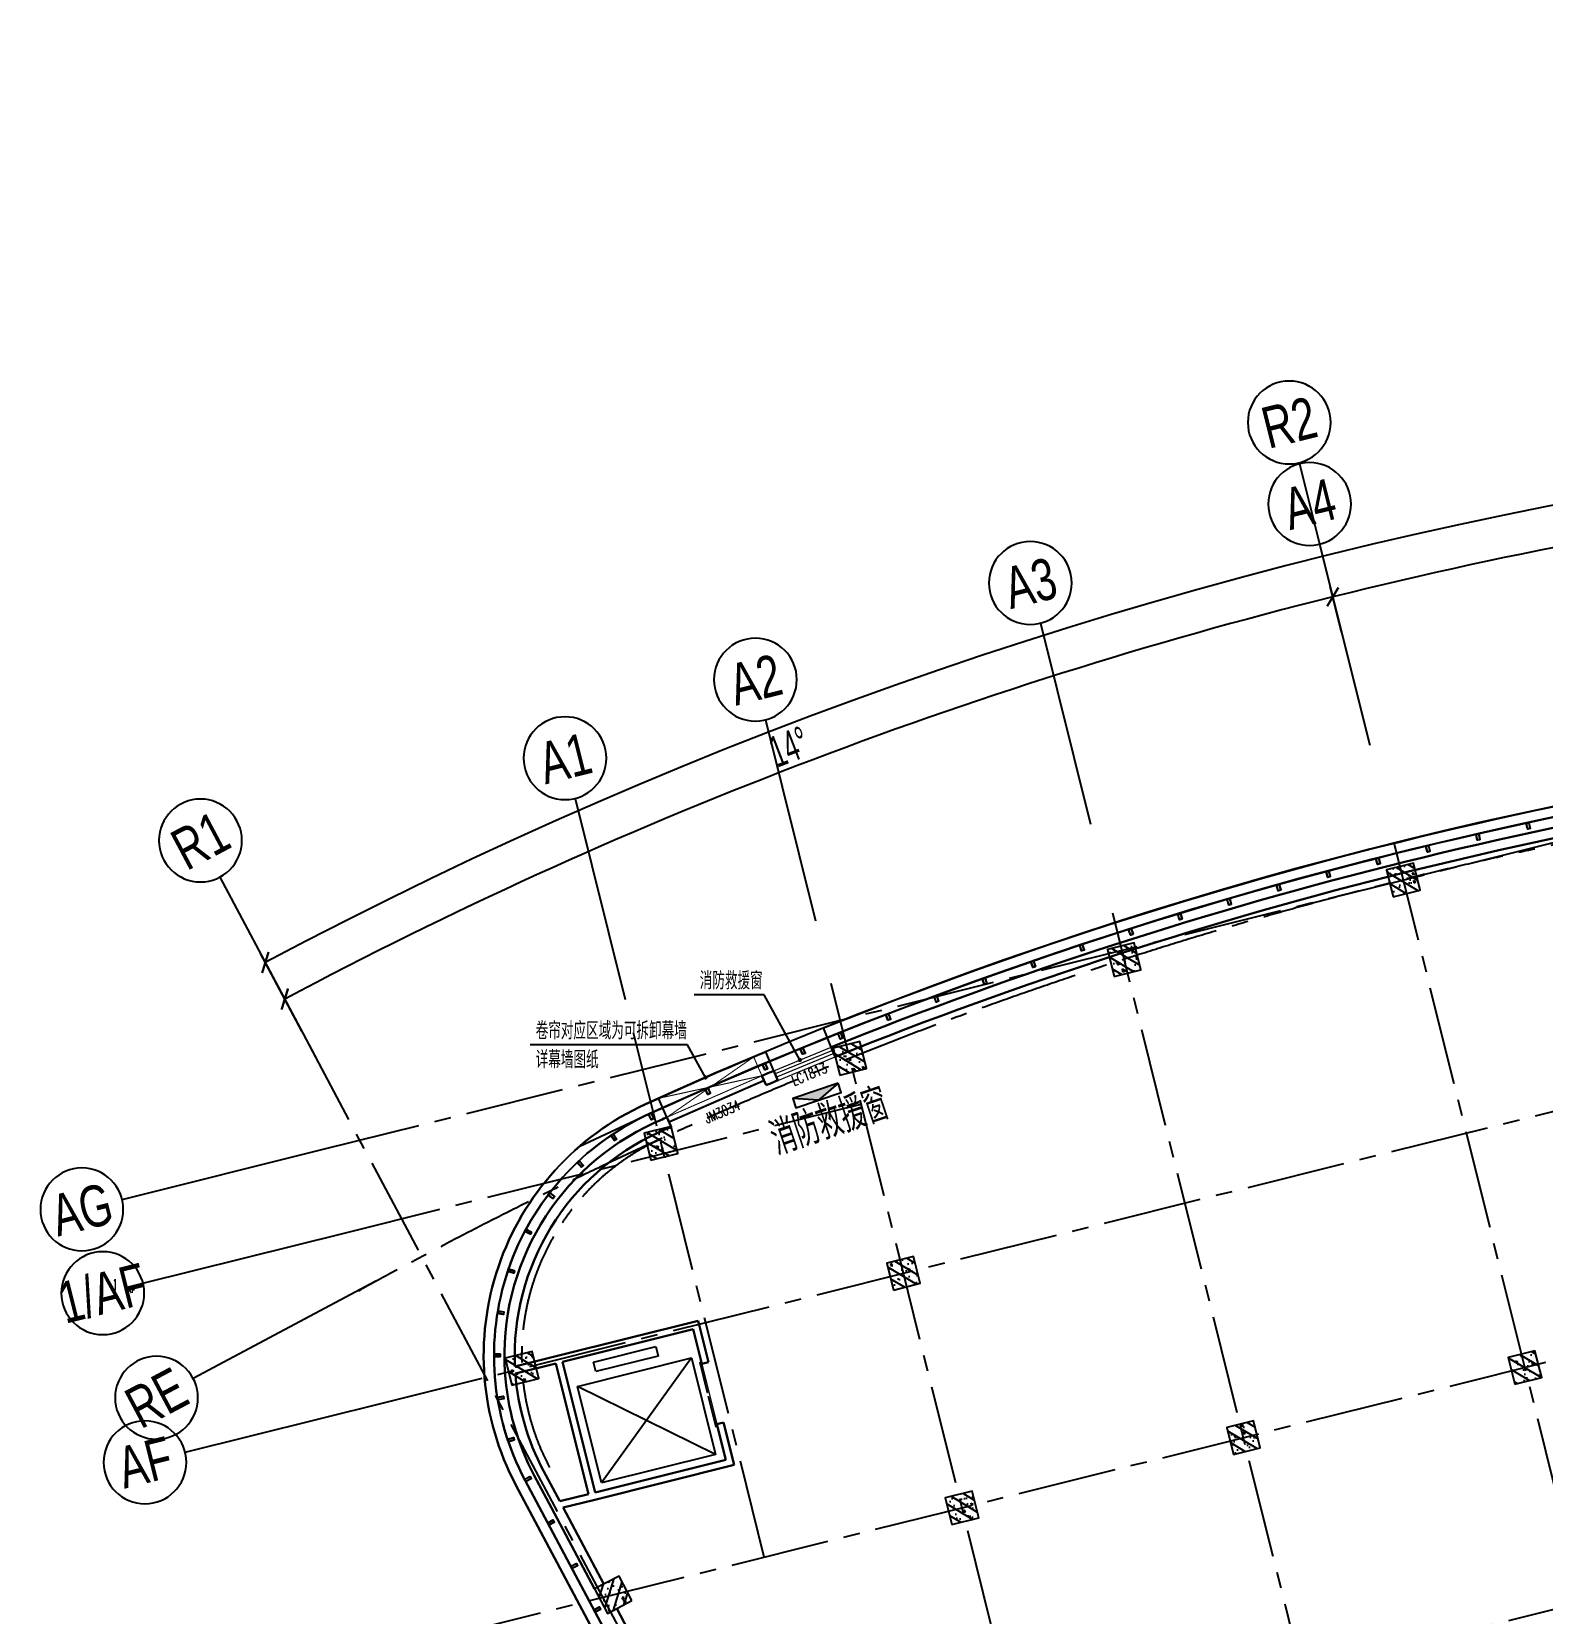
# Model space of a CAD drawing. Extents: x 138868 to 1251000, y -188972 to 132579.
# Drawn here: x 611868 to 655610, y 82828 to 128639 of the extents above; entities that cross this region are included whole.
import ezdxf
from ezdxf.enums import TextEntityAlignment as Align

# ---------------------------------------------------------------- set-up
doc = ezdxf.new("R2010")
doc.units = 0
doc.linetypes.add('CENTER2', pattern=[28.575000000000003, 19.05, -3.175, 3.175, -3.175])
doc.layers.get('0').update_dxf_attribs({"color": 8})
doc.layers.get('Defpoints').update_dxf_attribs({"color": 8})
for name, color, linetype in [('#幕墙线-平面', 8, 'Continuous'), ('#文字', 8, 'Continuous'), ('#标注', 8, 'Continuous'), ('#结构边线+内凹外凸边线', 8, 'Continuous'), ('#轴线', 8, 'CENTER2'), ('AXIS_TEXT', 8, 'Continuous'), ('COLUMN', 8, 'Continuous'), ('CURTWALL', 8, 'Continuous'), ('DIM_LEAD', 8, 'Continuous'), ('EVTR', 8, 'Continuous'), ('WINDOW_TEXT', 8, 'Continuous'), ('建-填充', 8, 'Continuous'), ('救援窗', 8, 'Continuous'), ('数据中心轮廓线', 8, 'Continuous')]:
    doc.layers.add(name, color=color, linetype=linetype)
for name, color, linetype, lineweight in [('PUB_TEXT', 8, 'Continuous', 5), ('WALL', 8, 'Continuous', 30), ('WINDOW', 8, 'Continuous', 13)]:
    doc.layers.add(name, color=color, linetype=linetype, lineweight=lineweight)
doc.styles.add('_TCH_AXIS', font='complex.shx', dxfattribs={"bigfont": '@extfont2.shx'})
doc.styles.add('_TCH_DIM', font='SIMPLEX', dxfattribs={"bigfont": 'GBCBIG'})
doc.styles.add('_TCH_WINDOW', font='SIMPLEX', dxfattribs={"height": 3.5, "bigfont": 'GBCBIG'})
doc.styles.add('JHZX', font='jrs.shx', dxfattribs={"width": 0.6, "bigfont": 'jhz.shx'})
doc.styles.add('图纸文字', font='txt.shx', dxfattribs={"width": 0.5, "bigfont": 'HZTXT.shx'})
doc.dimstyles.new('JZBZ-300', dxfattribs={"dimscale": 300, "dimtxt": 3, "dimasz": 1.5, "dimexe": 1, "dimexo": 1, "dimgap": 0.5, "dimtad": 1, "dimdec": 0, "dimdsep": 46, "dimtxsty": 'JHZX', "dimblk1": 'ARCHTICK', "dimblk2": 'ARCHTICK', "dimsah": 1, "dimcen": 0, "dimclrd": 1, "dimclre": 1, "dimclrt": 2, "dimadec": 1, "dimazin": 2, "dimtfac": 1, "dimtdec": 0, "dimtix": 1, "dimtmove": 0, "dimatfit": 3, "dimfxl": 1, "dimtolj": 1, "dimlwd": -1, "dimlwe": -1, "dimarcsym": 1})

# ---------------------------------------------------------------- blocks, each defined once
blk = doc.blocks.new('_FZH')
at = {"layer": '建-填充', "ltscale": 300}
h = blk.add_hatch(dxfattribs=at)
h.set_pattern_fill('钢筋混凝土', color=256, scale=0.1249999999999999, angle=-90.00000000000001)
h.set_pattern_definition([(315, (-0.5000000000000284, 0.5), (0.2209708691207961, 0.2209708691207959), []), (320, (-0.5000000000000284, 0.5), (-0.07844016872824407, -0.8965752282509413), [0.09374999999999993, -1.031249999999999]), (265, (-0.5000000000000284, 0.5), (0.9402401671250143, 0.1734391670162496), [0.07499999999999994, -0.8249999999999994]), (10.45139999999998, (-0.5065366750000067, 0.4252853999999786), (0.8617994275761914, -0.7231367271425267), [0.07967523749999997, -0.8764276399999996]), (316.1842, (-0.2500000000000284, 0.5), (-0.2068987679112728, -1.334051310782055), [0.1406249999999999, -1.546874999999999]), (6.635599999999983, (-0.2672416337500465, 0.3888290687499705), (1.217647338625552, -1.168328381935879), [0.1195128599999999, -1.314641249999999]), (261.1841999999999, (-0.2500000000000284, 0.5), (1.217648251156655, -1.168327431417034), [0.1124999999999999, -1.237499999999999]), (291, (-0.3125000000000284, 0.375), (-0.5032736133316734, -0.7461338151480765), [0.09374999999999993, -1.031249999999999]), (236, (-0.3125000000000284, 0.375), (0.9064375563085658, -0.3041441649019772), [0.07499999999999994, -0.8249999999999994]), (341.4514, (-0.3544395075000182, 0.3128222087499921), (0.4031631208874401, -1.050278285726862), [0.07967523749999997, -0.8764276399999996]), (307.5, (-0.5000000000000284, 0.5), (0.4161173172891392, -0.01519981914661343), [0, -0.8149999999999995, 0, -0.8374999999999995, 0, -0.8281249999999994]), (277.5, (-0.5000000000000284, 0.5), (0.49301463985295, -0.3288369218026856), [0, -0.4774999999999997, 0, -0.7962499999999995, 0, -0.3156249999999998]), (237.5, (-0.5000000000000284, 0.7787500000000023), (-0.02819358966797485, -0.6672780452155109), [0, -0.3124999999999999, 0, -0.9749999999999995, 0, -1.293749999999999]), (227.5, (-0.5000000000000284, 0.9037500000000023), (0.1251312279153969, -0.7289827116779823), [0, -0.4062499999999997, 0, -0.6474999999999995, 0, -0.9187499999999994])])
h.paths.add_polyline_path([(-0.5000000000000284, 0.5), (-0.5000000000000284, -0.5), (0.4999999999999716, -0.5), (0.4999999999999716, 0.5)])
at = {"layer": '#结构边线+内凹外凸边线'}
blk.add_lwpolyline([(-0.5000000000000284, -0.5), (0.4999999999999716, -0.5), (0.4999999999999716, 0.5), (-0.5000000000000284, 0.5)], close=True, dxfattribs=at)
blk = doc.blocks.new('$DORLIB2D$00000127')
for points in [[(-0.5333333333328483, 0.7948983154366971), (-0.5333333333328483, 0.690405644187237)], [(-0.03333333333284827, 0.7948983154366971), (-0.5333333333328483, 0.7948983154366971)], [(-0.03333333333284827, 0.7948983154366971), (-0.03333333333284827, 0.690405644187237)], [(0.5333333333328483, 0.7948983154366971), (0.03333333333284827, 0.7948983154366971)], [(0.03333333333284827, 0.7948983154366971), (0.03333333333284827, 0.690405644187237)], [(0.5333333333328483, 0.7948983154366971), (0.5333333333328483, 0.690405644187237)], [(-0.03333333333284827, 0.690405644187237), (-0.5333333333328483, 0.690405644187237)], [(0.5333333333328483, 0.690405644187237), (0.03333333333284827, 0.690405644187237)], [(0.5, 0.4999999999999858), (-0.5, 0.4999999999999858)]]:
    blk.add_lwpolyline(points)
blk = doc.blocks.new('$DorLib2D$00000213')
at = {"const_width": 0.02}
blk.add_lwpolyline([(0.5, 3.552713678800501e-15), (-0.5, 3.552713678800501e-15)], dxfattribs=at)
blk = doc.blocks.new('$WINLIB2D$00000001')
for points in [[(-0.4999999999999964, 0.5000000000000142), (-0.4999999999999964, -0.4999999999999858)], [(-0.4999999999999964, 0.5000000000000142), (0.5000000000000036, 0.5000000000000142)], [(0.5000000000000036, -0.4999999999999858), (0.5000000000000036, 0.5000000000000142)], [(0.5000000000000036, 0.1666666666666714), (-0.4999999999999964, 0.1666666666666714)], [(0.5000000000000036, -0.1666666666666572), (-0.4999999999999964, -0.1666666666666572)], [(-0.4999999999999964, -0.4999999999999858), (0.5000000000000036, -0.4999999999999858)]]:
    blk.add_lwpolyline(points)
blk = doc.blocks.new('A$C6e55dde9')
at = {"layer": '救援窗'}
h = blk.add_hatch(color=256, dxfattribs=at)
edge = h.paths.add_edge_path()
edge.add_arc((-838.8111760434695, -143.3865258190199), 838.811176043564, 350.47785121665, 360.0000000000175)
edge.add_arc((838.8111760437023, -143.3865258189617), 838.8111760435627, 179.9999999999825, 189.52214878335)
edge.add_line((11.55737061565742, -282.1501033917884), (692.9326290938072, 0))
edge.add_line((692.9326290939935, 5.820766091346741e-11), (-692.9326290938072, 5.820766091346741e-11))
edge.add_line((-692.9326290939935, 0), (-11.55737061584352, -282.1501033917884))
edge = h.paths.add_edge_path()
edge.add_line((-11.55737061565742, -282.1501033917302), (9.313261273291573e-11, -286.7730516374926))
edge.add_line((2.328306436538696e-10, -286.7730516374577), (11.55737061598338, -282.1501033916953))
edge.add_arc((838.8111760437023, -143.3865258189617), 838.811176043564, 179.9999999999825, 189.52214878335, ccw=False)
edge.add_arc((-838.8111760434695, -143.3865258190199), 838.8111760435627, -9.52214878335002, 1.750777300912887e-11, ccw=False)
blk.add_lwpolyline([(692.9326290939935, 5.820766091346741e-11), (-692.9326290939935, 0), (-692.9326290937606, -286.7730516374577), (692.9326290935278, -286.7730516375159)], close=True, dxfattribs=at)
blk.add_lwpolyline([(692.9326290939935, 5.820766091346741e-11), (2.328306436538696e-10, -286.7730516374577), (-692.9326290939935, 0)], dxfattribs=at)
blk = doc.blocks.new('A$Cf5e5299f')
at = {"layer": '#标注', "ltscale": 300}
blk.add_blockref('A$C6e55dde9', (0, 0), dxfattribs=at)
at = {"layer": '#文字', "style": '图纸文字', "width": 0.7}
blk.add_text('消防救援窗', height=1000, dxfattribs=at).set_placement((-1646.082231758744, -1458.181618343457))
blk = doc.blocks.new('*U3166')
blk.add_line((-8.960830237663566e-17, -20), (0, 0))
blk.add_circle((0, -24), 4)
at = {"style": 'JHZX', "width": 0.75}
blk.add_attdef('AXES', text='', height=4, dxfattribs=at).set_placement((0, -24), align=Align.MIDDLE_CENTER)
blk = doc.blocks.new('*U3167')
blk.add_line((20, 4.898587196589413e-16), (0, 0))
blk.add_circle((24, 0), 4)
at = {"style": 'JHZX', "width": 0.75}
blk.add_attdef('AXES', text='', height=4, dxfattribs=at).set_placement((23.99999999999997, 0), align=Align.MIDDLE_CENTER)
blk = doc.blocks.new('_ARCHTICK')
at = {"color": 0, "linetype": 'ByBlock', "const_width": 0.15}
blk.add_lwpolyline([(-0.5, -0.5), (0.5, 0.5)], dxfattribs=at)
blk = doc.blocks.new('*D3303')
at = {"layer": '#标注', "ltscale": 300, "transparency": 16777216}
for p, q in [((619690.8966844854, 99692.36909648812), (618493.7441984474, 101943.8854600347)), ((772030.3676290057, 79636.49725693118), (773769.463448728, 81501.44919732271))]:
    blk.add_line(p, q, dxfattribs=at)
blk.add_arc((681801.9844985382, -17121.59754685307), 134550.0001244253, 46.99999999366518, 117.9999999999996, dxfattribs=at)
at = {"layer": 'Defpoints', "color": 0, "ltscale": 300, "transparency": 16777216}
for p in [(726346.5674255104, 109840.9271025289), (619831.7381533211, 99427.48481863046), (771825.7681209628, 79417.09114646805), (681801.9844985382, -17121.59754685307)]:
    blk.add_point(p, dxfattribs=at)
at = {"layer": '#标注', "ltscale": 300, "transparency": 16777216, "xscale": 450, "yscale": 450, "zscale": 450}
for p, rotation in [((618634.5856672832, 101679.001182177), 207.9999999999996), ((773564.8639406849, 81282.0430868596), 316.9999999936652)]:
    blk.add_blockref('_ARCHTICK', p, dxfattribs=dict(at, rotation=rotation))
at = {"layer": '#标注', "ltscale": 300, "transparency": 16777216, "insert": (699442.5994007268, 116872.1755902029), "char_height": 900, "attachment_point": 5, "rotation": 352.4999999968324, "style": 'JHZX'}
blk.add_mtext('\\A1;71°', dxfattribs=at)
blk = doc.blocks.new('*D3310')
at = {"layer": '#标注', "ltscale": 300, "transparency": 16777216}
for p, q in [((681801.9844985387, 115178.4025755829), (681801.9844985388, 116528.4025775726)), ((649795.7176810806, 111248.52715826), (649469.1231215396, 112558.4263906632))]:
    blk.add_line(p, q, dxfattribs=at)
blk.add_arc((681801.9844985381, -17121.59754685318), 133350.0001244258, 89.99999999999972, 104.0000000000007, dxfattribs=at)
at = {"layer": 'Defpoints', "color": 0, "ltscale": 300, "transparency": 16777216}
for p in [(670952.805221456, 115786.332397895), (681801.9844985387, 114878.402575583), (649868.2942497605, 110957.4384403773), (681801.9844985381, -17121.59754685318)]:
    blk.add_point(p, dxfattribs=at)
at = {"layer": '#标注', "ltscale": 300, "transparency": 16777216, "xscale": 450, "yscale": 450, "zscale": 450}
for p, rotation in [((681801.9844985388, 116228.4025775726), 359.9999999999997), ((649541.6996902196, 112267.3376727804), 194.0000000000007)]:
    blk.add_blockref('_ARCHTICK', p, dxfattribs=dict(at, rotation=rotation))
at = {"layer": '#标注', "ltscale": 300, "transparency": 16777216, "insert": (665477.5859342545, 115829.9595890002), "char_height": 900, "attachment_point": 5, "rotation": 7.000000000000215, "style": 'JHZX'}
blk.add_mtext('\\A1;14°', dxfattribs=at)
blk = doc.blocks.new('*D3311')
at = {"layer": '#标注', "ltscale": 300, "transparency": 16777216}
for p, q in [((649795.7176810806, 111248.52715826), (649469.1231215396, 112558.4263906634)), ((619690.8966844853, 99692.36909648807), (619057.1100737902, 100884.3483486046))]:
    blk.add_line(p, q, dxfattribs=at)
blk.add_arc((681801.9844985381, -17121.59754685304), 133350.0001244259, 104.0000000000007, 117.9999999999996, dxfattribs=at)
at = {"layer": 'Defpoints', "color": 0, "ltscale": 300, "transparency": 16777216}
for p in [(649868.2942497605, 110957.4384403772), (639121.7338599212, 109213.7448503133), (619831.738153321, 99427.48481863036), (681801.9844985381, -17121.59754685304)]:
    blk.add_point(p, dxfattribs=at)
at = {"layer": '#标注', "ltscale": 300, "transparency": 16777216, "xscale": 450, "yscale": 450, "zscale": 450}
for p, rotation in [((649541.6996902195, 112267.3376727806), 14.00000000000064), ((619197.9515426259, 100619.4640707469), 207.9999999999996)]:
    blk.add_blockref('_ARCHTICK', p, dxfattribs=dict(at, rotation=rotation))
at = {"layer": '#标注', "ltscale": 300, "transparency": 16777216, "insert": (633798.5976123547, 107931.5006986087), "char_height": 900, "attachment_point": 5, "rotation": 21.00000000000008, "style": 'JHZX'}
blk.add_mtext('\\A1;14°', dxfattribs=at)
blk = doc.blocks.new('LZ')
at = {"layer": '#幕墙线-平面', "ltscale": 250}
for points in [[(-32.49999999988358, -9.730402962304652e-05, -0.414213562373095), (-40.00002245465294, 7.499880241084611), (-40.00051645992789, 172.4998802403279, -0.414213562373095), (-32.50053891458083, 179.9999026951264), (32.49946108506992, 180.0000973032147, -0.414213562373095), (39.99948353983928, 172.5001197580132), (39.9999775448814, 7.500119758740766, -0.4142135623730949), (32.49999999976717, 9.730400051921606e-05)], [(-32.50001796381548, 5.999902695941273, -0.4142135623730951), (-34.00002245488577, 7.499898204987403), (-34.00051645981148, 172.4998982042016, -0.4142135623730951), (-32.50052095076535, 173.9999026951555), (32.49947904876899, 174.0000973032147, -0.4142135623730951), (33.99948353983928, 172.5001017941977), (33.9999775448814, 7.500101794925286, -0.4142135623730951), (32.49998203583527, 6.000097303971415)]]:
    blk.add_lwpolyline(points, format="xyb", close=True, dxfattribs=at)

msp = doc.modelspace()

# ---------------------------------------------------------------- linework, layer by layer
at = {"layer": '#幕墙线-平面', "ltscale": 500}
msp.add_lwpolyline([(761785.7021367899, 80236.5293820416, 0.2860734634963688), (629644.3737756824, 97576.19508340204, 0.4324632496480859), (625892.3873621356, 86538.02304446994), (640625.2731387625, 58829.49485344224, 0.3897332674103929), (650836.5475836173, 55230.53932774154, -0.2739152575343032), (730366.7564053333, 44807.01384322852, 0.3893999561442285), (741154.2845651149, 45646.18442381307), (762558.2004719381, 68599.07411428931, 0.4327152502695922)], format="xyb", close=True, dxfattribs=at)
at = {"layer": '#幕墙线-平面'}
msp.add_lwpolyline([(761595.2647135956, 80004.72431771568, 0.2860734634963688), (629768.5585628725, 97303.10510073969, 0.432463249648085), (626157.271639935, 86678.86451341532), (640890.1574166203, 58970.33632227796, 0.3897332674103919), (650718.5090697638, 55506.34162876027, -0.2739152575343032), (730551.8826010458, 45043.08224785113, 0.3893999561442295), (740934.8784545397, 45850.78393173584), (762338.7943614523, 68803.67362230801, 0.4327152502695888), (761595.2647205242, 80004.72431202367)], format="xyb", dxfattribs=at)
at = {"layer": '#轴线', "ltscale": 150}
for p, q in [((620309.013209966, 96270.12496457488), (670891.3070538254, 108881.7072678914)), ((665501.0163439335, 48258.01495860034), (651319.8257310395, 105135.6638836286)), ((655071.8988976474, 55364.97021248547), (643169.3416303229, 103103.5199605917)), ((622135.5235217432, 88944.3922311911), (672717.817365603, 101555.9745345077)), ((646921.4147969289, 53332.82628944836), (635018.8575296039, 101071.3760375543)), ((649224.6459111962, 44147.46530491009), (619831.738153321, 99427.48481863021)), ((633080.1904589771, 84458.90854371019), (629294.1127445758, 99644.03685351636)), ((620913.8179489649, 93844.38564888487), (635889.7763477406, 97578.31144711422)), ((623828.9768452584, 82152.32192952588), (674411.2706890893, 94763.9042328361)), ((625522.4301144555, 75360.2518455938), (676104.7239582869, 87971.83414890448))]:
    msp.add_line(p, q, dxfattribs=at)
for centre, radius, start, end in [((681801.9845202183, -17121.59760284243), 124899.9999998406, 45.62366798156813, 118.9562780656252), ((632955.9682546908, 90293.79554747202), 6900, 114.4531657315099, 207.9999999837385)]:
    msp.add_arc(centre, radius, start, end, dxfattribs=at)
at = {"layer": 'CURTWALL'}
for p, q in [((635021.8825470011, 99226.07795875933), (634798.0536058103, 99782.76714596577)), ((633356.6824308839, 98542.62446859438), (633124.8860205156, 99096.04348429345)), ((630263.6035535755, 97197.9319688612), (630017.0077193752, 97744.91693903675))]:
    msp.add_line(p, q, dxfattribs=at)
msp.add_lwpolyline([(627737.8805416012, 96357.75140379427, -0.2908992325011202), (761595.2648710769, 80004.72431165114, -0.4327152502716877), (762338.7945111117, 68803.6736218388), (740934.8786046377, 45850.78393173695, -0.3893999561661724), (730551.8827509871, 45043.08224797505, 0.2739152575397938), (650718.5092216709, 55506.34162953566, -0.3897332673818215), (640890.1575669281, 58970.33632188418), (626157.271790033, 86678.86451341637, -0.432463249619753), (629768.5587127474, 97303.10510063928, -0.08556401828085222), (671084.7853147958, 108120.6941065352)], format="xyb", dxfattribs=at)
at = {"layer": 'DIM_LEAD'}
for p, q in [((633075.9707853501, 100744.2049668555), (631054.9011799325, 100744.2049668555)), ((634111.4494168204, 98855.86539312644), (633075.9707853501, 100744.2049668555)), ((630861.1639800093, 99293.4035549247), (626304.9990569181, 99293.4035549247)), ((631378.9032957444, 98349.23376806016), (630861.1639800093, 99293.4035549247))]:
    msp.add_line(p, q, dxfattribs=at)
at = {"layer": 'DIM_LEAD', "const_width": 60}
for points in [[(634125.8737266134, 98829.5606542569, 1), (634097.0251070275, 98882.17013199598, 1)], [(631393.3276055374, 98322.92902919062, 1), (631364.4789859515, 98375.5385069297, 1)]]:
    msp.add_lwpolyline(points, format="xyb", close=True, dxfattribs=at)
at = {"layer": 'EVTR'}
for p, q in [((628137.2473589594, 90105.84055050917), (629941.99740977, 90555.81527658657)), ((630010.9451500557, 90279.28099460725), (628206.195099246, 89829.30626853008)), ((629941.99740977, 90555.81527658657), (630010.9451500557, 90279.28099460725)), ((627673.5594892614, 89402.78041119187), (630972.5649584816, 90225.31485670793)), ((628206.195099246, 89829.30626853008), (628137.2473589594, 90105.84055050917)), ((630972.5649584816, 90225.31485670793), (628370.2945489942, 86608.32871961466)), ((630972.5649584816, 90225.31485670793), (631669.3000182135, 87430.86316513119)), ((630972.5649584814, 90225.31485670793), (631669.3000182135, 87430.86316513119)), ((631669.3000182135, 87430.86316513119), (627673.5594892614, 89402.78041119187)), ((628370.2945489942, 86608.32871961466), (627673.5594892614, 89402.78041119187)), ((631669.3000182135, 87430.86316513119), (628370.2945489942, 86608.32871961466))]:
    msp.add_line(p, q, dxfattribs=at)
at = {"layer": 'WALL'}
for p, q in [((635021.8825381461, 99226.0779803049), (635135.7943922696, 98948.53746663127)), ((633470.5943018096, 98265.08398706425), (633356.6824476861, 98542.6245007377)), ((633013.073545462, 98398.1052025999), (633133.0994557997, 98123.13849364611)), ((630383.6295601111, 96922.96546749427), (630263.6036497734, 97197.93217644788)), ((627093.2436991225, 90283.55199536652), (631168.4857494812, 91299.6239568849)), ((631467.2592903932, 90101.30873555335), (631168.4857494812, 91299.6239568849)), ((627238.6576508698, 90113.68503967067), (631022.8109833468, 91057.18043250992)), ((631022.8109833468, 91057.18043250992), (631273.2001451373, 90052.92435643327)), ((625863.046930376, 89976.82949191064), (627093.2436991225, 90283.55199536652)), ((625875.0432633192, 89773.69778777484), (627044.5985056157, 90065.3006605513)), ((627044.5985056157, 90065.3006605513), (627988.0938984489, 86281.14732808952)), ((627238.6576508698, 90113.68503967067), (628182.1530437025, 86329.53170721227)), ((631273.2001451373, 90052.92435643327), (631467.2592903932, 90101.30873555335)), ((631902.718702472, 88354.77642825671), (631708.6595572161, 88306.39204913657)), ((631708.6595572161, 88306.39204913657), (631966.3063761797, 87273.02710005152)), ((632208.7499005538, 87127.35233391606), (631902.718702472, 88354.77642825671)), ((628133.507850195, 86111.28037239757), (632208.7499005538, 87127.35233391606)), ((628182.1530437025, 86329.53170721227), (631966.3063761797, 87273.02710005152)), ((626918.3804156105, 85886.44362041465), (626422.1560420475, 86819.70593266952)), ((627158.2907872514, 86074.25417562149), (626687.0403199052, 86960.54740150511)), ((627158.2907872514, 86074.25417562149), (627988.0938984489, 86281.14732808952)), ((628168.8519984824, 83534.6407989295), (626918.3777983899, 85886.44072127942)), ((627255.0558735544, 85892.257695471), (628133.507850195, 86111.28037239757)), ((628433.7362763409, 83675.48226776574), (627255.0558735544, 85892.257695471)), ((631820.6428062073, 77305.63752139325), (628809.3135265659, 82969.12419348495))]:
    msp.add_line(p, q, dxfattribs=at)
for centre, radius, start, end in [((681801.981927318, -17121.60055511352), 125399.9999977746, 95.94382022528659, 111.9036595915423), ((681801.9819273178, -17121.60055511375), 125099.9999977747, 95.94480638047848, 111.9026734414982), ((681801.9819273078, -17121.60055510397), 125399.9999977615, 112.7260941124285, 112.8964115287777), ((681801.9819273658, -17121.60055509419), 125099.9999977751, 112.7270802681106, 112.894767880289), ((681801.981927292, -17121.60055511922), 125399.9999977688, 114.2671566590242, 114.4509142401296), ((632955.9682291166, 90293.79549725342), 7399.999999906589, 114.4150397048971, 183.675061720579), ((632955.9682291169, 90293.7954972536), 7099.999999906465, 114.4142891851401, 182.5587115762301), ((681801.9819272773, -17121.60055510816), 125099.9999977531, 114.2688003168269, 114.4509576911578), ((632955.968229143, 90293.79549725383), 7399.999999931541, 183.675061720579, 208.0000000076695), ((632955.9682291427, 90293.7954972536), 7099.999999931512, 184.2008618285135, 208.0000000076695)]:
    msp.add_arc(centre, radius, start, end, dxfattribs=at)
at = {"layer": '数据中心轮廓线'}
msp.add_line((640625.2706392738, 58829.49191684771), (625892.3848690796, 86538.02009577729), dxfattribs=at)
for points in [[(634798.053648137, 99782.76704069378, -0.07427249549824926), (671011.2840356373, 108415.4916355753), (673463.9465926089, 98578.39941566746), (690140.0232247936, 98578.40212819184), (692592.6851224632, 108415.4916298101, -0.07427249536330699), (728805.9154426176, 99782.7670407251, -0.07427249536330699)], [(730479.0830271428, 99096.04338143015, -0.07290207561949928), (761785.7022942887, 80236.5293759625, -0.4327152502716894), (762558.2006215975, 68599.07411381998), (741154.2847151235, 45646.18442371814, -0.3893999561661833), (730366.7565552695, 44807.0138433564, 0.2739152575397931), (650836.5477355584, 55230.53932853136, -0.3897332673818137), (640625.2732890719, 58829.49485304602), (625892.3875121754, 86538.02304458065, -0.4324632496197498), (629644.3739254791, 97576.19508326618, -0.007535907028696463), (633124.8860636128, 99096.0433813986)]]:
    msp.add_lwpolyline(points, format="xyb", dxfattribs=at)
at = {"layer": '数据中心轮廓线', "const_width": 30}
for points in [[(630017.0077193752, 97744.91693903675), (630263.6035535755, 97197.9319688612), (633013.0734493602, 98398.10499479243), (632775.070330716, 98943.34505241743), (630017.0077193752, 97744.91693903675)], [(630263.6036589413, 97197.9321554759), (632775.0704360818, 98943.34523903189)], [(633013.0735547261, 98398.10518140701), (630017.0078247411, 97744.9171256512)]]:
    msp.add_lwpolyline(points, dxfattribs=at)

# ---------------------------------------------------------------- block references
at = {"layer": '#幕墙线-平面', "ltscale": 300}
for p, rotation in [((653726.80677008, 105402.9892340553), 192.9059098733127), ((655181.293593901, 105727.2070303342), 192.2266595282788), ((652276.2657174529, 105061.5514582666), 193.5851602183465), ((650829.8742994876, 104702.9416896754), 194.2644105633805), ((649387.8357964505, 104327.2103283933), 194.9436609084144), ((646517.627568881, 103524.5964523872), 196.3021615984821), ((647950.3528768355, 103934.4101808532), 195.6229112534483), ((645089.8612321764, 103097.8267394679), 196.981411943516), ((643667.2545293616, 102654.1610216135), 197.6606622885498), ((642250.0073979264, 102193.6616529589), 198.3399126335839), ((640838.3190221097, 101716.3933534913), 199.0191629786176), ((639432.3878049063, 101222.4231999549), 199.6984133236516), ((638032.4113401817, 100711.8206164229), 200.3776636686854), ((636638.5863849027, 100184.6573645414), 201.0569140137194), ((635251.1088314843, 99641.00753344357), 201.7361643587533), ((634158.2266141656, 99199.34772823012), 203.773915393855), ((633068.5146338609, 98747.03023740416), 203.0946650488211), ((631409.2101003141, 98035.07079427864), 203.773915393855), ((629769.6396865617, 97303.59663527802), 203.773915393855), ((628672.3175020048, 96692.2592028905), 213.8015627837192), ((627688.9935620432, 95910.64327275468), 223.1587955091839), ((626845.8364800308, 94979.54952441569), 232.5160282346484), ((626165.2846926753, 93923.75660065137), 241.873260960113), ((625665.4493189277, 92771.36168904597), 251.2304936855776), ((625359.6321795722, 91553.03278828895), 260.5877264110422), ((625255.9718038011, 90301.19255901099), 269.9449591365068), ((625357.2268433892, 89049.15547884867), 279.3021918619714), ((625660.7026583396, 87830.2412641134), 288.659424587436), ((626158.3230285249, 86676.88815247075), 297.9999999999995), ((626827.999653955, 85417.40959788318), 297.9999999999995), ((627497.67628018, 84157.93104371818), 297.9999999999995), ((628167.3529064048, 82898.4524895532), 297.9999999999995)]:
    msp.add_blockref('LZ', p, dxfattribs=dict(at, rotation=rotation))
at = {"layer": '#标注'}
ref = msp.add_blockref('*U3166', (650024.533573851, 110333.8474000332), dxfattribs=dict(at, xscale=-300.0000000000002, yscale=300.0000000000002, zscale=300.0000000000001, rotation=194.0098419021872))
ref.add_attrib('AXES', 'R2', dxfattribs={"layer": '0', "height": 1200.000000000001, "rotation": 14.00984190218716, "style": 'JHZX', "width": 0.7499999999999999}).set_placement((648281.4959186842, 117319.6773244352), align=Align.MIDDLE_CENTER)
ref = msp.add_blockref('*U3166', (650612.8658401608, 107971.1249019449), dxfattribs=dict(at, xscale=-300.0000000000002, yscale=300.0000000000002, zscale=300.0000000000001, rotation=193.9999999999983))
ref.add_attrib('AXES', 'A4', dxfattribs={"layer": '0', "height": 1200, "rotation": 13.99999999999824, "style": 'JHZX', "width": 0.7500000000000003}).set_placement((648871.0281918435, 114957.2541311322), align=Align.MIDDLE_CENTER)
ref = msp.add_blockref('*U3166', (642526.0510834022, 105683.6174209047), dxfattribs=dict(at, xscale=-300.0000000000002, yscale=300.0000000000002, zscale=300.0000000000001, rotation=193.9999999999983))
ref.add_attrib('AXES', 'A3', dxfattribs={"layer": '0', "height": 1200, "rotation": 13.99999999999824, "style": 'JHZX', "width": 0.7500000000000003}).set_placement((640784.2134350846, 112669.746650092), align=Align.MIDDLE_CENTER)
ref = msp.add_blockref('*U3166', (634566.6582682813, 102885.0482130236), dxfattribs=dict(at, xscale=-300.0000000000002, yscale=300.0000000000002, zscale=300.0000000000001, rotation=193.9999999999983))
ref.add_attrib('AXES', 'A2', dxfattribs={"layer": '0', "height": 1200, "rotation": 13.99999999999824, "style": 'JHZX', "width": 0.7500000000000003}).set_placement((632824.820619964, 109871.1774422108), align=Align.MIDDLE_CENTER)
ref = msp.add_blockref('*U3166', (629053.4665173267, 100609.2158892129), dxfattribs=dict(at, xscale=-300.0000000000002, yscale=300.0000000000002, zscale=300.0000000000001, rotation=193.9999999999983))
ref.add_attrib('AXES', 'A1', dxfattribs={"layer": '0', "height": 1200, "rotation": 13.99999999999824, "style": 'JHZX', "width": 0.7500000000000003}).set_placement((627311.6288690092, 107595.3451184001), align=Align.MIDDLE_CENTER)
ref = msp.add_blockref('*U3166', (620135.7983065362, 98853.76308568375), dxfattribs=dict(at, xscale=-300.0000000000002, yscale=300.0000000000002, zscale=300.0000000000001, rotation=208.0000000000124))
ref.add_attrib('AXES', 'R1', dxfattribs={"layer": '0', "height": 1200.000000000001, "rotation": 28.00000000001238, "style": 'JHZX', "width": 0.75}).set_placement((616755.6030544764, 105210.9857542673), align=Align.MIDDLE_CENTER)
at = {"layer": '#标注', "ltscale": 300, "rotation": 18.73893220643551}
msp.add_blockref('A$Cf5e5299f', (634560.9645169289, 97963.15987210139), dxfattribs=at)
at = {"layer": '#标注'}
ref = msp.add_blockref('*U3167', (620309.0132927422, 96270.12498521351), dxfattribs=dict(at, xscale=-300, yscale=300, rotation=13.99999999999987))
ref.add_attrib('AXES', 'AG', dxfattribs={"layer": '0', "height": 1200, "rotation": 13.99999999999984, "style": 'JHZX', "width": 0.7500000000000001}).set_placement((613322.8840635549, 94528.28733689588), align=Align.MIDDLE_CENTER)
ref = msp.add_blockref('*U3167', (620913.9274977937, 93843.94662516809), dxfattribs=dict(at, xscale=-300, yscale=300, rotation=13.99999999999987))
ref.add_attrib('AXES', '1/AF', dxfattribs={"layer": '0', "height": 1200, "rotation": 13.99999999999984, "style": 'JHZX', "width": 0.7500000000000001}).set_placement((613927.7982686064, 92102.10897685046), align=Align.MIDDLE_CENTER)
ref = msp.add_blockref('*U3167', (621838.2239967231, 92458.74777529755), dxfattribs=dict(at, xscale=-300, yscale=300, rotation=28.05190114980589))
ref.add_attrib('AXES', 'RE', dxfattribs={"layer": '0', "height": 1200, "rotation": 28.0519011498059, "style": 'JHZX', "width": 0.7500000000000001}).set_placement((615484.0658721295, 89072.79524644226), align=Align.MIDDLE_CENTER)
ref = msp.add_blockref('*U3167', (622135.5600196293, 88944.24588535109), dxfattribs=dict(at, xscale=-300, yscale=300, rotation=13.99999999999987))
ref.add_attrib('AXES', 'AF', dxfattribs={"layer": '0', "height": 1200, "rotation": 13.99999999999984, "style": 'JHZX', "width": 0.7500000000000001}).set_placement((615149.430790442, 87202.40823703347), align=Align.MIDDLE_CENTER)
ref = msp.add_blockref('*U3167', (623828.9876588183, 82152.2785589692), dxfattribs=dict(at, xscale=-300, yscale=300, rotation=13.99999999999987))
ref.add_attrib('AXES', 'AE', dxfattribs={"layer": '0', "height": 1200, "rotation": 13.99999999999984, "style": 'JHZX', "width": 0.7500000000000001}).set_placement((616842.8584296312, 80410.44091065164), align=Align.MIDDLE_CENTER)
at = {"layer": 'COLUMN'}
for p, xscale, yscale, zscale, rotation in [((651585.9398101766, 104068.3386088787), 800.00000000034, 800.00000000034, 800.00000000034, 13.99999999997211), ((643503.8678566227, 101761.8085503792), 800.00000000034, 800.00000000034, 800.00000000034, 13.99999999997211), ((635559.5580623208, 98902.74465017894), 800.00000000034, 800.00000000034, 800.00000000034, 13.99999999997211), ((630092.4549867436, 96442.0610101627), 800.00000000034, 800.00000000034, 800.00000000034, 13.99999999997211), ((637111.4819205189, 92678.31802942039), 800.00000000034, 800.00000000034, 800.00000000034, 13.99999999997211), ((626065.8666427045, 89924.33678588987), 800.00000000034, 800.00000000034, 800.00000000034, 13.99999999997211), ((655105.9033911531, 89950.53579156351), 799.9999999991824, 799.9999999991824, 799.9999999991824, 13.9999999999842), ((646955.4192904355, 87918.39186852553), 799.9999999991965, 799.9999999991965, 799.9999999991965, 13.99999999998824), ((638804.935189717, 85886.24794548849), 800.0000000001002, 800.0000000001002, 800.0000000001002, 13.9999999999721), ((628709.8197250802, 83369.25042111386), 799.9999999997315, 799.9999999997315, 799.9999999997315, 117.9999999999927), ((628709.8223422861, 83369.25334334723), 799.9999999997315, 799.9999999997315, 799.9999999997315, 117.9999999999927)]:
    msp.add_blockref('_FZH', p, dxfattribs=dict(at, xscale=xscale, yscale=yscale, zscale=zscale, rotation=rotation))
at = {"layer": 'WINDOW'}
ref = msp.add_blockref('$WINLIB2D$00000001', (634246.2384182168, 98745.58098797523), dxfattribs=dict(at, xscale=1800, yscale=300, zscale=-1800, rotation=22.31487685526008))
ref.add_attrib('A', 'LC1813', (633947.0458818516, 98104.58274200995), dxfattribs={"layer": 'WINDOW_TEXT', "height": 297.5, "rotation": 22.31487685526012, "style": '_TCH_WINDOW', "width": 0.7058823529411765})
ref = msp.add_blockref('$DorLib2D$00000213', (631698.3515476317, 97660.53534685628), dxfattribs=dict(at, xscale=-2999.999999999999, yscale=2999.999999999999, zscale=-2999.999999999999, rotation=203.5817840940021))
ref.add_attrib('A', 'JM3034', (631426.0795730138, 97007.27466792037), dxfattribs={"layer": 'WINDOW_TEXT', "height": 297.5, "rotation": 23.58178409400212, "style": '_TCH_WINDOW', "width": 0.7058823529411765})
at = {"layer": 'WINDOW', "xscale": 1799.999999999999, "yscale": 200, "zscale": -1799.999999999999, "rotation": 103.9999999999802}
msp.add_blockref('$DORLIB2D$00000127', (631587.9594238049, 89203.85039234295), dxfattribs=at)

# ---------------------------------------------------------------- texts
at = {"layer": 'AXIS_TEXT', "style": '_TCH_AXIS'}
for s, height, p, p2 in [('1', 327.9047188957761, (614211.0231634486, 92182.12019414862), (614351.553757261, 92182.12019414862)), ('AF', 173.6678720676543, (614593.7130041781, 92108.76684027369), (614899.699254964, 92108.76684027369))]:
    msp.add_text(s, height=height, dxfattribs=at).set_placement(p, p2, align=Align.FIT)
at = {"layer": 'PUB_TEXT', "style": '_TCH_DIM'}
for s, p in [('消防救援窗', (631212.4011799325, 100901.7049668555)), ('卷帘对应区域为可拆卸幕墙', (626462.4990569181, 99450.9035549247)), ('详幕墙图纸', (626462.4990569181, 98610.9035549247))]:
    msp.add_text(s, height=506.3829787234042, dxfattribs=at).set_placement(p)

# ---------------------------------------------------------------- dimensions: what is measured, and where the dimension line sits
at = {"layer": '#标注', "ltscale": 300}
for base, center, p1, p2, picture, middle in [((726346.5674255104, 109840.9271025289), (681801.9844985381, -17121.59754685307), (771825.7681209627, 79417.09114646801), (619831.738153321, 99427.48481863044), '*D3303', (699442.599400727, 116872.175590203)), ((670952.805221456, 115786.332397895), (681801.9844985381, -17121.59754685318), (681801.9844985388, 114878.402575583), (649868.2942497605, 110957.4384403772), '*D3310', (665477.5859342543, 115829.9595890002)), ((639121.7338599212, 109213.7448503133), (681801.9844985378, -17121.59754685307), (649868.2942497605, 110957.4384403772), (619831.738153321, 99427.48481863039), '*D3311', (633798.5976123547, 107931.5006986087))]:
    dim = msp.add_angular_dim_3p(base=base, center=center, p1=p1, p2=p2, dimstyle='JZBZ-300', override={"dimclrd": 256, "dimclre": 256, "dimclrt": 256}, dxfattribs=at)
    dim.commit()
    dim.dimension.update_dxf_attribs({"geometry": picture, "text_midpoint": middle})

doc.saveas('drawing.dxf')
